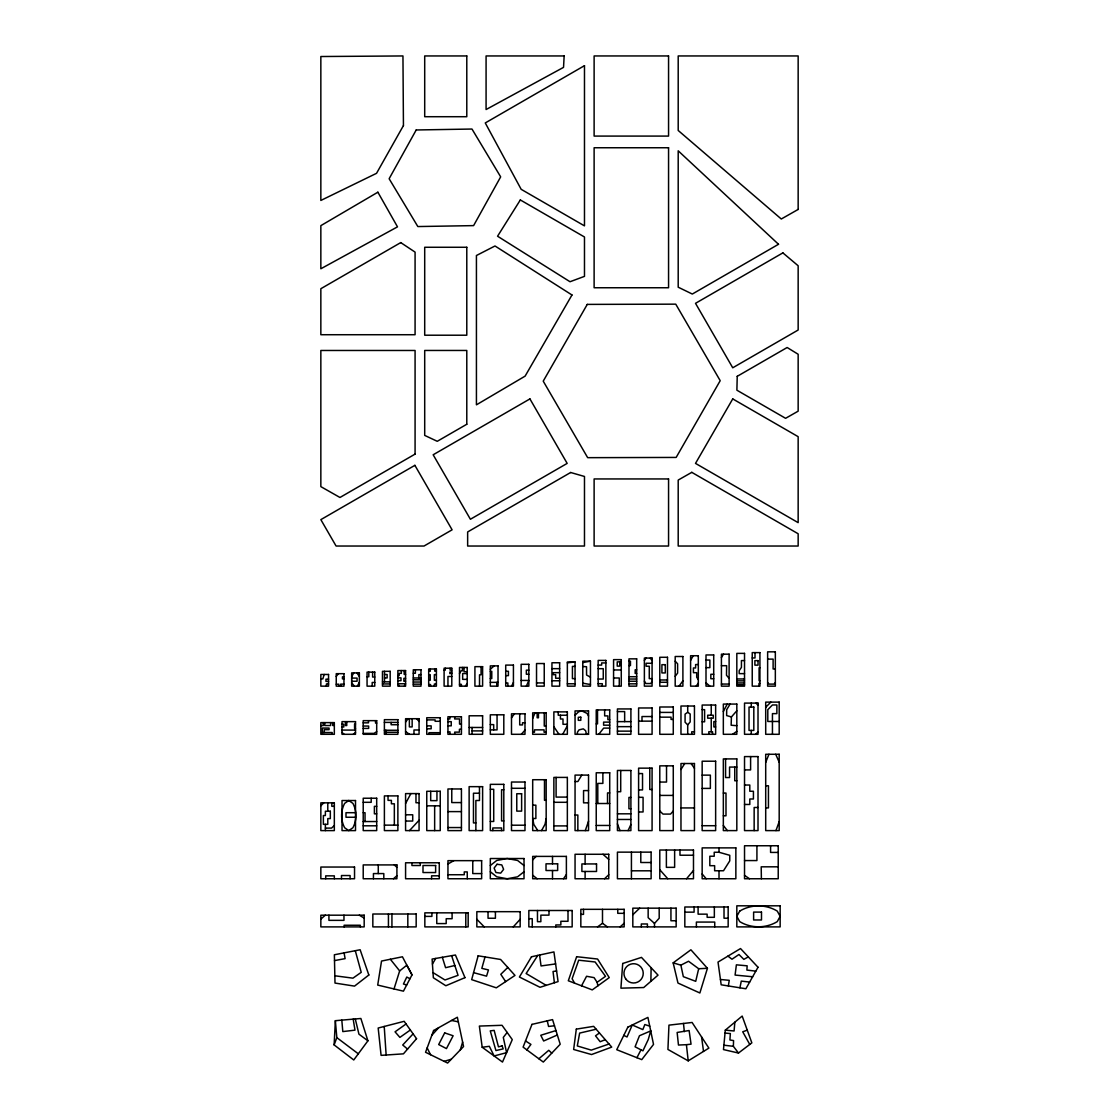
<?xml version="1.0" encoding="UTF-8"?>
<svg xmlns="http://www.w3.org/2000/svg" width="1119" height="1119" viewBox="0 0 1119 1119"><rect width="100%" height="100%" fill="white"/><g stroke="black" fill="none" stroke-linecap="round" stroke-linejoin="round"><path stroke-width="1.5" d="M650.866 981.335L651.118 967.725M736.82 710.789L731.42 716.943L731.141 725.224L736.82 725.699M738.484 1053.035L723.475 1049.58L725.308 1030.151L742.177 1016.066L751.842 1042.852L738.484 1053.035L733.365 1046.307L733.574 1040.586L729.91 1039.971L730.357 1033.564L725.028 1033.061M334.133 1044.908L335.364 1020.696L360.877 1018.486L367.913 1040.81L353.758 1059.973L334.133 1044.908L336.833 1037.635L335.364 1020.696M734.847 1022.179L734.092 1030.977L725.308 1030.151M728.343 985.951L729.252 980.314L720.44 979.489M546.17 818.632L545.037 824.255L541.554 830.606M739.911 987.811L741.296 981.111L749.66 982.062M680.884 965.165L688.549 961.263L698.676 968.732L695.724 981.321L683.331 976.677L680.884 965.165L673.162 962.858L677.974 983.055L699.865 992.987L707.432 968.299L690.899 949.793L673.162 962.858M485.031 956.941L481.827 968.369L488.457 969.935L486.555 976.16L473.575 972.649M460.287 1049.902L462.623 1042.125M394.014 988.944L399.665 970.914L406.84 965.193L412.03 974.803L403.441 991.168L377.704 985.084L381.537 961.053L402.434 956.787L411.96 974.943M585.279 830.606L588.538 821.178M775.957 830.606L779.188 821.668M765.704 762.375L768.949 754.276M567.347 725.825L562.717 734.302M532.686 718.384L535.036 712.845M526.35 686.157L528.839 680.436L521.132 680.436M628.081 830.606L630.906 824.465M351.66 679.051L352.121 678.086L357.073 678.086L357.073 681.233L351.66 681.233M652.083 681.121L650.894 683.527L645.915 683.527L644.376 681.121M404.379 686.157L405.582 683.751L397.874 683.751L399.343 686.157M511.565 686.157L513.425 682.478M636.921 1057.707L640.977 1049.846M723.336 711.544L727.238 704.075M357.339 686.157L359.367 682.296M581.544 985.811L586.566 976.272L594.091 977.642L597.098 982.3L597.91 985.811M351.66 676.785L353.744 672.897M405.582 803.47L410.883 793.595M690.605 660.364L693.248 655.734M459.503 673.554L461.14 670.785L462.427 670.785L462.427 667.442M432.438 964.032L435.739 958.437M730.078 704.075L726.693 709.698L726.637 715.573L731.42 716.943M581.796 775.089L577.852 781.552L575.054 781.552M721.419 657.566L723.531 654.167M680.967 769.494L684.744 763.522M537.777 955.416L526.14 973.544L546.198 985.349M465.35 686.157L467.21 683.443M563.486 878.751L566.382 874.568M696.158 686.157L698.312 683.122M511.495 717.839L514.418 713.824M679.051 686.157L682.898 680.87M336.246 676.491L338.344 673.68M526.867 1049.902L530.924 1044.405L525.524 1040.922M644.376 660.406L646.125 658.07M675.191 676.31L677.61 673.092L677.61 663.819L675.191 661.161M405.582 722.021L408.085 718.706M507.159 1032.445L503.298 1037.411L506.585 1052.671L494.122 1055.958L489.339 1046.307L482.191 1047.258L479.366 1026.067L502.039 1025.298L512.278 1039.607L502.487 1062.057L482.191 1047.258M598.763 734.302L603.659 728.105L609.715 728.105M687.709 734.302L687.709 724.874L690.185 721.923L690.185 714.006L687.709 712.299L687.709 706.019M686.548 878.751L693.486 870.456M521.328 734.302L524.979 730.161M673.274 811.009L670.533 814.086L663.007 814.086L659.79 811.009M431.878 1035.201L438.69 1027.69M513.257 926.896L520.167 919.286M654.489 926.896L654.489 923.427L659.203 918.223L659.175 908.166M409.498 830.606L419.065 820.269M413.107 1033.872L402.714 1044.992L407.554 1049.09M775.341 682.66L773.97 684.101L769.075 684.101L767.634 682.66M755.661 734.302L758.011 731.924M765.704 707.306L770.837 702.117M532.686 859.882L536.155 856.399M320.845 805.764L323.783 802.841M507.802 967.445L500.794 974.313L505.648 981.615M575.054 715.209L578.635 711.768L581.796 710.901L586.971 713.349L588.538 715.922M632.822 914.741L639.676 908.166M604.54 878.751L608.75 874.75M334.329 825.514L331.56 828.102L325.377 828.102M490.318 669.274L494.164 665.875M620.094 926.896L624.164 923.301M320.845 919.091L325.335 915.188M393.44 878.751L396.909 875.743M538.868 1058.77L548.772 1050.307L551.765 1053.147M353.24 734.302L355.506 732.483M490.318 865.519L496.752 860.455L507.173 858.525L517.579 860.455L524.014 865.519M524.014 871.757L517.579 876.82L507.173 878.751L496.752 876.82L490.318 871.757M599.42 1032.963L595.518 1035.83L600.162 1041.719L605.281 1039.691M597.518 926.896L602.498 923.301L602.498 909.327M732.651 734.302L736.82 731.308M406.057 1023.983L395.049 1031.83L399.889 1037.397L410.351 1029.998M597.098 982.3L605.519 976.341L595.112 961.976L578.691 960.2L572.117 978.733L574.593 983.167M687.709 712.299L685.08 714.118L685.08 722.217L687.709 724.874M376.697 731.672L373.998 733.379L363.213 733.379M688.213 1060.854L708.886 1048.111L692.088 1022.472L668.952 1025.144L667.931 1049.454L688.213 1060.854L686.409 1044.684L678.464 1045.048L677.135 1032.459L689.108 1030.529L691.052 1044.167L686.409 1044.684M447.95 863.98L453.838 860.651M748.303 956.885L743.827 959.361L738.96 954.507L731.994 959.221L727.937 956.116M557.346 1035.005L543.652 1040.992L540.771 1035.271L555.961 1030.557M747.254 1030.151L742.722 1031.788L749.758 1044.433M609.03 1044.013L591.266 1050.126L577.306 1045.957L579.642 1033.089L596.161 1029.228M444.117 1061.344L451.293 1059.245M454.832 965.501L445.586 967.697L442.341 957.291M334.497 960.592L345.1 958.647L344.079 952.884M582.761 662.574L590.454 661.189L590.454 686.157L582.761 686.157L582.761 661.189L590.454 661.189M555.611 963.921L541.05 965.949L539.568 955.025M556.591 970.998L553.038 971.488L554.395 982.762M554.478 1025.773L548.562 1026.459L547.261 1020.836M567.347 662.826L575.054 661.972L575.054 686.157L567.347 686.157L567.347 661.972L575.054 661.972M698.676 968.732L707.432 968.299M708.9 734.302L708.803 731.77L712.551 731.728L712.551 734.302M588.538 734.246L586.496 734.302L585.643 730.763L583.321 728.847L579.013 729.882L577.404 732.232L577.404 734.302M559.654 672.645L553.22 672.701L553.22 674.673L555.667 674.673L555.667 678.24L559.654 678.24M752.234 657.958L755.003 657.958L755.003 652.615M767.634 659.119L773.117 659.119L773.117 668.994L775.341 668.994M706.005 660.056L709.866 660.056L709.866 667.637L706.005 667.637M744.527 660.574L741.435 660.574L741.435 667.372L739.183 670.743L739.183 673.624L744.527 673.624M628.976 661.203L630.459 661.203L630.459 665.553L628.976 665.553M605.869 662.924L601.658 662.924L601.658 665.078L598.161 665.078M652.083 663.273L646.097 663.273L646.097 666.239L649.272 666.239L649.272 678.646L652.083 678.646M698.312 664.546L695.612 664.546L695.612 667.959L693.43 667.959L693.43 672.687L696.703 672.687L696.703 677.233L698.312 679.639M721.419 665.693L726.637 665.693L726.497 675.261L729.112 678.31M575.054 666.378L572.424 666.378L572.424 678.632L575.054 678.632M759.927 667.763L759.102 667.763L759.102 680.758L759.927 680.758M551.947 668.658L559.654 668.658M598.161 668.672L603.267 668.672L603.267 679.037L598.161 679.037M636.683 669.819L635.172 669.819L635.172 673.414L636.683 673.414M613.576 669.959L621.269 669.959M444.103 670.127L445.306 670.127L445.306 668.211M451.796 670.127L450.076 670.127L450.076 668.211M528.839 670.155L526.35 670.155L526.35 674.239L528.839 674.239M428.689 671.232L430.283 671.232L430.283 668.994M436.396 671.12L434.718 671.12L434.718 668.994M490.318 671.344L491.773 671.344L491.773 678.548L490.318 678.548M505.718 671.288L508.418 671.288L508.418 675.624L505.718 675.624M467.21 671.708L464.007 671.708L464.007 667.442M451.796 672.085L449.824 672.085L449.824 673.582L451.796 673.582M413.289 673.232L415.387 673.232L415.387 669.777M467.21 673.554L462.665 673.554L462.665 679.373L467.21 679.373M384.502 674.505L387.146 674.505L387.146 677.946L384.502 677.946M713.712 674.281L710.831 674.281L710.831 678.729L713.712 678.729M420.982 674.603L418.87 674.603L418.87 677.974M428.689 674.715L430.256 674.715L430.256 680.212L428.689 680.212M436.396 674.617L434.354 674.617L434.354 680.282L436.396 680.282M397.874 675.554L399.161 675.554L399.231 673.344L401.357 673.372L401.301 670.561M451.796 676.491L447.95 676.491L447.95 686.157M343.953 676.813L342.456 676.813L342.456 678.883L343.953 678.883M367.06 676.757L368.808 676.757L368.808 672.113M628.976 676.729L636.683 676.729M374.767 677.023L372.613 677.023L372.613 672.113M397.874 677.848L400.994 677.848L400.994 680.674L397.874 680.674M413.289 677.974L420.982 677.974M613.576 677.988L619.269 677.988L619.269 686.157M405.582 678.366L403.861 678.366L403.861 681.219L405.582 681.219M320.845 678.883L322.859 678.883L324.16 674.463M628.976 679.023L636.683 679.023M736.82 678.967L744.527 678.967M328.552 679.191L325.965 679.191L325.965 681.387L328.552 681.387M413.289 679.793L420.982 679.793M659.79 679.974L667.497 679.974M551.947 680.772L559.654 680.772M736.82 680.856L744.527 680.856M628.976 681.275L636.683 681.275M382.474 681.835L390.181 681.835M413.289 682.03L420.982 682.03M490.318 682.366L498.025 682.366M659.79 682.268L667.497 682.268M374.767 682.464L372.193 682.464L372.193 686.157M505.718 682.982L507.858 682.982L507.858 686.157M536.533 682.926L544.24 682.926M736.82 682.926L744.527 682.926M759.927 683.401L758.976 683.401L758.976 686.157M567.347 683.779L575.054 683.779M598.161 683.709L602.288 683.709L602.288 686.157M628.976 683.835L636.683 683.835M328.552 683.919L326.412 683.919L326.412 686.157M382.474 683.933L390.181 683.933M436.396 684.031L434.354 684.031L434.354 686.157M721.419 684.059L729.112 684.059M336.246 684.213L338.833 684.213L338.833 686.157M343.953 684.129L340.722 684.129L340.722 686.157M413.289 684.157L420.982 684.157M428.689 684.534L430.535 684.534L430.535 686.157M459.503 684.352L461.378 684.352L461.378 686.157M736.82 684.674L744.527 684.674M702.159 709.656L704.592 709.656L704.592 721.797L702.159 721.797M617.422 711.586L624.654 711.586L624.654 721.629M659.79 712.411L673.274 712.411M567.347 715.223L558.227 715.223L558.227 711.88M711.236 715.209L707.698 715.209L707.698 718.188L713.265 718.188L713.265 715.209L711.236 715.209L711.236 705.04M652.083 716.538L641.998 716.538L641.998 721.14M659.79 717.167L671.05 717.167L671.05 719.419L673.274 719.419M447.95 718.944L449.88 718.944L449.88 716.747M609.715 719.657L607.883 719.657L607.883 715.894L604.652 715.894L604.652 709.922M426.759 719.895L435.109 719.895L435.109 721.293L440.243 721.293M638.599 721.14L652.083 721.14M715.642 721.573L713.852 721.573L713.852 726.93L715.642 726.93M779.188 721.475L767.802 721.475L767.802 709.684L772.446 704.97L776.866 704.97L776.866 713.628L772.446 713.628L772.446 734.302M447.95 721.657L451.237 721.657L451.237 725.839L447.95 725.839M617.422 721.629L630.906 721.629M609.715 722.119L603.603 722.119L603.603 725.182L609.715 725.182M384.39 722.398L397.874 722.398M524.979 722.762L522.531 722.762L522.531 724.916L519.706 724.916L519.706 713.824M363.213 722.832L368.487 722.832L368.487 720.65M376.697 723.07L375.536 723.07L375.536 720.65M596.231 723.881L597.518 723.881L597.518 709.922M355.506 723.993L354.569 723.993L354.569 728.553L355.506 728.553M461.434 724.091L459.531 724.091L459.531 718.944L454.692 718.944L454.692 716.747M342.022 724.189L343.799 724.189L343.799 727L342.022 727M567.347 724.301L562.997 724.301L562.997 718.999L560.437 718.999L560.437 715.223M397.874 724.734L391.132 724.734L391.132 722.398M334.329 725.462L332.693 725.462L332.693 722.608M320.845 725.588L323.265 725.588L323.265 722.608M426.759 725.867L431.165 725.867L431.165 728.791L426.759 728.791M363.213 726.049L368.641 726.049L368.641 728.427L363.213 728.427M546.17 726.077L544.254 726.077L544.254 712.845M617.422 726.651L630.906 726.651M469.127 727.476L482.611 727.476M461.434 729.252L459.419 729.252L459.419 732.134L454.692 732.134L454.692 734.302M419.065 729.98L413.974 729.98L413.974 734.302M490.318 729.896L497.06 729.896L497.06 714.803M342.022 730.078L355.506 730.078M384.39 730.245L397.874 730.245M472.078 730.903L482.611 730.903M617.422 731.141L630.906 731.141M447.95 731.854L449.992 731.854L449.992 734.302M694.451 731.798L691.738 731.798L691.738 734.302M385.915 732.246L397.874 732.246M532.686 732.232L534.476 732.232L534.476 729.854L544.072 729.854L544.072 732.232L546.17 732.232M322.412 732.525L332.189 732.525L332.189 734.302M440.243 732.693L429.011 732.693L429.011 734.302M736.82 767.074L729.56 767.074L729.56 777.551L725.574 777.551L725.574 758.906M744.527 769.914L750.597 769.914L750.597 756.584M638.599 773.565L642.53 773.565L642.53 789.916L638.599 789.916M702.159 775.131L710.369 775.131L710.369 788.405L702.159 788.405M736.82 780.768L734.749 780.768L734.749 767.074M659.79 782.055L666.532 782.055L666.532 765.844M744.527 785.034L749.8 785.034L749.8 791.259L753.423 791.259L753.423 798.994L749.8 798.994L749.8 804.463L744.527 804.463M765.704 785.776L768.445 785.776L768.445 807.904L765.704 807.904M511.495 788.294L524.979 788.294M490.318 789.301L493.717 789.301L493.717 821.458L490.318 821.458M652.083 789.51L649.775 789.51L649.775 768.152M503.802 789.776L501.578 789.776L501.578 820.912L503.802 820.912M588.538 790.587L583.558 790.587L583.558 802.841L588.538 802.841M617.422 791.706L620.709 791.706L620.709 770.473M609.715 792.923L607.533 792.923L607.533 803.512M723.336 793.063L725.993 793.063L725.993 815.793L723.336 815.793M479.478 793.217L473.463 793.217L473.463 822.913L475.869 822.913M659.79 795.413L673.274 795.413M567.347 797.092L556.101 797.092L556.101 777.411M638.599 797.315L643.075 797.315L643.075 811.96L638.599 811.96M630.906 797.413L628.92 797.413L628.92 808.771L630.906 808.771M546.17 800.295L544.491 800.295L544.491 779.719M363.213 802.309L371.186 802.309L371.186 798.225M553.863 802.295L567.347 802.295M461.434 802.575L451.768 802.575L451.768 788.965M419.065 802.757L415.974 802.757L415.974 793.595M596.231 803.512L609.715 803.512M532.686 805.162L535.875 805.162L535.875 818.507L532.686 818.507L533.819 824.451L537.791 830.606M426.759 805.834L440.243 805.834M334.329 806.309L331.825 806.309L331.825 802.841M376.697 806.351L374.389 806.351L374.389 813.835L376.697 813.835M758.011 807.484L754.15 807.484L754.15 830.606M680.967 807.932L694.451 807.932M447.95 811.611L461.434 811.611M355.506 812.702L345.995 812.702L345.995 817.248L355.506 817.248M363.213 812.73L365.032 812.73L365.032 821.542M617.422 813.821L630.906 813.821M405.582 814.786L412.715 814.786L412.715 821.052L405.582 821.052M575.054 815.024L577.852 815.024L577.852 830.606M617.422 819.472L630.906 819.472M363.213 821.542L376.697 821.542M384.39 825.137L397.874 825.137M511.495 825.207L524.979 825.207M596.231 825.458L609.715 825.458M363.213 825.808L376.697 825.808M702.159 825.71L715.642 825.71M553.863 825.906L567.347 825.906M447.95 827.556L461.434 827.556M719.013 852.258L714.216 852.258L714.216 856.231L709.824 856.231L709.824 865.7L714.635 865.7L714.635 870.764L723.503 870.764L729.756 860.875L729.756 855.308L719.013 852.258L719.013 847.88M778.223 852.426L770.585 852.426L770.585 845.754M693.486 855.224L679.974 855.224L679.974 850.02M744.527 860.567L756.92 860.567L756.92 845.754M651.118 862.511L640.795 862.511L640.795 852.146M778.223 866.819L761.2 866.819L761.382 878.751M631.424 870.806L651.118 870.806M481.646 873.575L472.764 873.575L472.764 860.651M447.95 874.736L464.259 874.736L464.259 871.911L467.252 871.911L467.252 878.751M439.277 875.813L431.598 875.813L431.598 878.751M684.828 912.153L694.088 912.153L694.088 906.991M624.164 913.328L617.758 913.328L617.758 909.327M580.831 914.363L583.503 914.363L583.503 909.327M424.842 916.391L431.906 916.391L431.906 912.838M728.161 918.209L724.021 918.209L724.021 906.991M528.839 918.699L532.252 918.699L532.252 926.896M676.156 920.755L670.938 920.755L670.938 908.166M490.318 724.553L493.689 724.636L493.689 729.896M405.582 674.421L404.169 674.337L404.169 670.561M582.761 666.504L586.524 666.728L586.58 675.037L590.454 677.149M752.653 976.761L735.085 975.069L736.386 964.83L747.156 965.823L746.891 970.089L755.815 971.138M723.895 1045.202L733.365 1046.307M334.833 975.782L352.947 978.16L361.227 972.327L355.296 950.702M582.761 683.191L590.454 684.52M451.544 1020.486L458.314 1021.815M406.701 984.958L403.441 984.021L406.784 977.055L409.974 978.733M649.733 1026.165L644.852 1024.528L642.838 1029.606L632.263 1024.99L627.032 1036.977L623.787 1035.383M359.283 915.188L364.179 918.098M433.011 972.607L444.984 979.992L458.049 975.334L451.614 955.668M744.527 875.38L749.52 878.751M405.582 731.504L409.428 734.302M602.498 923.301L607.435 926.896M367.913 1040.81L358.947 1034.18L355.282 1018.961M336.833 1037.635L358.304 1053.804M532.686 875.226L537.148 878.751M706.005 682.814L709.866 686.157M602.973 854.273L608.75 859.434M654.489 923.427L648.153 917.678L648.153 908.166M342.022 732.399L344.106 734.302M394.336 864.917L396.909 867.365M476.834 919.286L484.275 926.896M659.79 869.729L667.777 878.751M416.632 718.706L419.065 721.475M756.08 703.096L758.011 705.306M702.159 873.981L706.187 878.751M558.996 734.302L553.863 726.721M351.66 682.744L354.387 686.157M390.349 959.249L399.665 970.914M723.336 825.486L727.378 830.606M691.08 763.522L694.451 768.305M356.863 672.897L359.367 676.463M650.307 658.07L652.083 660.7M427.164 1047.93L430.549 1054.713M775.705 754.276L779.188 762.207M617.422 823.85L619.996 830.606M353.17 1019.143L354.989 1030.151L342.806 1031.592L341.813 1020.136M701.585 1036.977L703.515 1051.426M683.485 1023.465L684.338 1031.676M384.223 1026.459L386.139 1055.007M751.269 703.096L751.269 707.082M751.269 730.413L751.269 734.302M719.013 870.764L719.013 878.751M714.733 926.896L714.733 922.07L696.382 922.07L696.382 926.896M714.342 906.991L714.342 917.314L707.138 917.314L707.138 914.153L698.102 914.153L698.102 906.991M711.236 718.188L711.236 731.77M674.631 850.02L674.631 867.351L666.378 867.351L666.378 850.02M647.411 926.896L647.411 923.972L641.313 923.972L641.313 926.896M631.424 852.146L631.424 878.751M602.875 772.781L602.875 783.398L597.784 783.398L597.784 803.512M585.111 854.273L585.111 863.938M585.111 871.477L585.111 878.751M568.004 910.502L568.004 921.287L560.857 921.287L560.857 924.951L555.807 924.951L555.807 926.896M552.506 856.399L552.506 863.812M552.506 870.512L552.506 878.751M548.995 910.502L548.995 915.146L540.855 915.146L540.855 921.678L537.47 921.678L537.47 910.502M538.449 712.845L538.449 717.769L537.162 717.769L537.162 712.845M501.578 830.606L501.578 827.962L492.822 827.962L492.822 830.606M496.78 682.366L496.78 686.157M495.409 911.677L495.409 918.251L488.038 918.251L488.038 911.677M481.072 666.658L481.072 674.827L479.519 674.827L479.519 686.157M479.478 786.657L479.478 800.505L475.869 800.505L475.869 830.606M472.078 727.476L472.078 734.302M465.784 912.838L465.784 926.896M452.09 912.838L452.09 918.713L446.201 918.713L446.201 923.581L436.76 923.581L436.76 912.838M436.942 791.287L436.942 800.644L430.689 800.644L430.689 791.287M434.648 805.834L434.648 830.606M420.296 862.777L420.296 865.519L411.932 865.519L411.932 862.777M412.156 718.706L412.156 726.916L409.358 726.916L409.358 718.706M407.82 914.013L407.82 926.896M394.336 825.137L394.336 803.792L391.398 803.792L391.398 800.365L388.041 800.365L388.041 795.903M391.93 914.013L391.93 926.896M388.433 914.013L388.433 926.896M385.915 730.245L385.915 734.302M384.502 671.33L384.502 681.835M383.803 878.751L383.803 873.575L373.438 873.575L373.438 878.751M378.264 864.917L378.264 873.575M360.318 926.896L360.318 925.245L344.106 925.245L344.106 926.896M350.093 878.751L350.093 875.534L341.477 875.534L341.477 878.751M346.75 721.629L346.75 725.546L345.491 725.546L345.491 721.629M343.967 915.188L343.967 920.35L328.93 920.35L328.93 915.188M334.329 878.751L334.329 875.855L325.713 875.855L325.713 878.751M330.637 722.608L330.637 725.532L324.762 725.532L324.762 722.608M327.783 802.841L327.783 811.247M325.377 824.339L325.377 830.606M324.3 732.525L324.3 729.672L329.056 729.672L329.056 728.049L322.412 728.049L322.412 734.302M737.225 376.32L736.889 390.195L785.594 418.31L798.155 411.163L798.155 354.261L787.147 347.505L737.225 376.32M564.144 55.95L563.542 67.364L486.08 109.536L486.08 55.95L564.144 55.95M622.71 963.501L620.919 988.161L643.705 987.545L658.028 975.139L641.481 957.388L622.71 963.501M576.313 1029.13L573.641 1049.482L591.559 1054.546L611.729 1047.104L593.657 1026.347L576.313 1029.13M478.135 955.808L471.672 979.643L496.304 987.825L514.992 975.418L500.613 959.473L478.135 955.808M650.726 1030.907L648.251 1039.537L642.921 1050.839L635.074 1046.797L639.467 1035.732L650.726 1030.907M576.649 956.703L568.312 980.762L592.259 989.895L609.24 977.614L597.574 959.025L576.649 956.703M433.599 1030.529L425.556 1052.28L447.628 1063.05L463.56 1046.517L457.349 1017.241L433.599 1030.529M531.973 1024.375L523.105 1047.118L543.316 1062.057L560.213 1044.237L552.562 1019.619L531.973 1024.375M627.843 1027.144L616.737 1049.706L641.76 1059.623L653.524 1044.405L647.915 1017.395L627.843 1027.144M444.677 1032.893L438.676 1044.559L446.453 1048.601L453.125 1035.76L444.677 1032.893M739.729 911.09L736.82 916.349L739.729 921.622C750.933 928.504 766.039 928.504 777.257 921.622L780.153 916.349L777.257 911.09C766.039 904.208 750.933 904.208 739.729 911.09M416.212 129.972L389.132 178.732L417.835 226.556L473.603 225.618L500.669 176.858L471.98 129.035L416.212 129.972M403.441 125.58L376.543 173.319L320.845 200.455L320.845 56.523L402.952 55.95L403.441 125.58M758.011 967.25L745.869 988.762L721.182 984.804L718.02 962.074L740.526 948.562L758.011 967.25M587.265 304.396L543.219 381.145L587.671 457.671L676.156 457.433L720.202 380.684L675.75 304.158L587.265 304.396M571.977 294.982L525.119 376.124L476.428 404.826L476.428 255.51L495.004 245.984L571.977 294.982M732.735 398.91L695.514 463.392L798.155 522.643L798.155 436.676L732.735 398.91M531.497 956.773L519.412 977.027L540.015 987.294L558.073 981.601L553.933 951.919L531.497 956.773M520.335 199.951L497.563 236.221L570.019 281.736L584.482 276.365L584.482 236.99L520.335 199.951M497.046 864.274L494.108 868.064L495.927 872.498L500.683 873.142L503.62 869.351L501.802 864.917L497.046 864.274M416.548 1038.684L403.441 1053.846L381.089 1055.357L378.18 1028.025L404.155 1021.311L416.548 1038.684M368.836 975.013L354.527 986.119L335.001 983.069L334.371 954.773L360.136 949.751L368.836 975.013M348.764 800.533L344.61 803.4A26.241 26.241 0 0 0 344.61 827.724L348.764 830.606L352.933 827.724A26.241 26.241 0 0 0 352.933 803.4L348.764 800.533M377.872 192.202L320.845 225.646L320.845 268.77L397.497 226.849L377.872 192.202M584.482 65.671L485.268 122.95L521.174 189.321L584.482 225.87L584.482 65.671M400.742 242.599L320.845 288.716L320.845 334.721L415.079 334.721L415.079 252.111L400.742 242.599M415.079 454.104L339.966 497.479L320.845 486.625L320.845 350.471L415.079 350.471L415.079 454.104M466.791 424.255L437.249 441.306L424.702 435.403L424.702 350.457L466.791 350.457L466.791 424.255M778.516 244.278L692.311 294.045L678.198 287.205L678.198 150.813L778.516 244.278M414.883 465.336L320.845 519.636L336.078 546.03L424.031 546.03L452.104 529.819L414.883 465.336M529.93 398.91L433.165 454.776L470.4 519.258L567.165 463.392L529.93 398.91M782.88 252.88L695.514 303.319L732.735 367.787L798.155 330.021L798.155 265.762L782.88 252.88M570.648 472.498L467.644 531.959L467.644 546.03L584.482 546.03L584.482 476.47L570.648 472.498M798.155 209.435L781.286 219.002L678.198 130.475L678.198 55.95L798.155 55.95L798.155 209.435M691.78 472.344L678.198 480.065L678.198 546.03L798.155 546.03L798.155 533.763L691.78 472.344M464.972 977.642L445.838 985.741L433.347 977.74L432.102 959.067L455.433 955.011L464.972 977.642M502.095 1045.915L498.459 1046.852L494.15 1030.375L490.262 1030.879L495.927 1050.559L503.186 1048.881L502.095 1045.915M580.803 717.181L578.299 717.293L578.299 720.328L580.803 720.328L580.803 717.181M466.791 55.95L424.702 55.95L424.702 116.712L466.791 116.712L466.791 55.95M668.561 55.95L594.119 55.95L594.119 136.084L668.561 136.084L668.561 55.95M668.561 147.75L594.119 147.75L594.119 287.751L668.561 287.751L668.561 147.75M466.791 247.271L424.702 247.271L424.702 335.21L466.791 335.21L466.791 247.271M668.561 478.946L594.119 478.946L594.119 546.03L668.561 546.03L668.561 478.946M775.341 651.831L767.634 651.831L767.634 686.157L775.341 686.157L775.341 651.831M759.927 652.615L752.234 652.615L752.234 686.157L759.927 686.157L759.927 652.615M744.527 653.384L736.82 653.384L736.82 686.157L744.527 686.157L744.527 653.384M729.112 654.167L721.419 654.167L721.419 686.157L729.112 686.157L729.112 654.167M713.712 654.951L706.005 654.951L706.005 686.157L713.712 686.157L713.712 654.951M698.312 655.734L690.605 655.734L690.605 686.157L698.312 686.157L698.312 655.734M682.898 656.503L675.191 656.503L675.191 686.157L682.898 686.157L682.898 656.503M667.497 657.287L659.79 657.287L659.79 686.157L667.497 686.157L667.497 657.287M652.083 658.07L644.376 658.07L644.376 686.157L652.083 686.157L652.083 658.07M636.683 658.853L628.976 658.853L628.976 686.157L636.683 686.157L636.683 658.853M621.269 659.637L613.576 659.637L613.576 686.157L621.269 686.157L621.269 659.637M605.869 660.406L598.161 660.406L598.161 686.157L605.869 686.157L605.869 660.406M758.039 660.616L754.891 660.616L754.891 665.148L758.039 665.148L758.039 660.616M619.758 661.875L617.226 661.875L617.226 666.113L619.758 666.113L619.758 661.875M559.654 662.756L551.947 662.756L551.947 686.157L559.654 686.157L559.654 662.756M544.24 663.539L536.533 663.539L536.533 686.157L544.24 686.157L544.24 663.539M528.839 664.308L521.132 664.308L521.132 686.157L528.839 686.157L528.839 664.308M665.287 664.672L661.916 664.672L661.916 672.939L665.287 672.939L665.287 664.672M513.425 665.092L505.718 665.092L505.718 686.157L513.425 686.157L513.425 665.092M498.025 665.875L490.318 665.875L490.318 686.157L498.025 686.157L498.025 665.875M482.611 666.658L474.918 666.658L474.918 686.157L482.611 686.157L482.611 666.658M467.21 667.442L459.503 667.442L459.503 686.157L467.21 686.157L467.21 667.442M451.796 668.211L444.103 668.211L444.103 686.157L451.796 686.157L451.796 668.211M436.396 668.994L428.689 668.994L428.689 686.157L436.396 686.157L436.396 668.994M420.982 669.777L413.289 669.777L413.289 686.157L420.982 686.157L420.982 669.777M405.582 670.561L397.874 670.561L397.874 686.157L405.582 686.157L405.582 670.561M390.181 671.33L382.474 671.33L382.474 686.157L390.181 686.157L390.181 671.33M374.767 672.113L367.06 672.113L367.06 686.157L374.767 686.157L374.767 672.113M359.367 672.897L351.66 672.897L351.66 686.157L359.367 686.157L359.367 672.897M343.953 673.68L336.246 673.68L336.246 686.157L343.953 686.157L343.953 673.68M328.552 674.463L320.845 674.463L320.845 686.157L328.552 686.157L328.552 674.463M779.188 702.117L765.704 702.117L765.704 734.302L779.188 734.302L779.188 702.117M758.011 703.096L744.527 703.096L744.527 734.302L758.011 734.302L758.011 703.096M736.82 704.075L723.336 704.075L723.336 734.302L736.82 734.302L736.82 704.075M715.642 705.04L702.159 705.04L702.159 734.302L715.642 734.302L715.642 705.04M694.451 706.019L680.967 706.019L680.967 734.302L694.451 734.302L694.451 706.019M673.274 706.998L659.79 706.998L659.79 734.302L673.274 734.302L673.274 706.998M753.814 707.082L749.031 707.082L749.031 730.413L753.814 730.413L753.814 707.082M652.083 707.977L638.599 707.977L638.599 734.302L652.083 734.302L652.083 707.977M630.906 708.942L617.422 708.942L617.422 734.302L630.906 734.302L630.906 708.942M609.715 709.922L596.231 709.922L596.231 734.302L609.715 734.302L609.715 709.922M588.538 710.901L575.054 710.901L575.054 734.302L588.538 734.302L588.538 710.901M567.347 711.88L553.863 711.88L553.863 734.302L567.347 734.302L567.347 711.88M546.17 712.845L532.686 712.845L532.686 734.302L546.17 734.302L546.17 712.845M524.979 713.824L511.495 713.824L511.495 734.302L524.979 734.302L524.979 713.824M503.802 714.803L490.318 714.803L490.318 734.302L503.802 734.302L503.802 714.803M482.611 715.782L469.127 715.782L469.127 734.302L482.611 734.302L482.611 715.782M461.434 716.747L447.95 716.747L447.95 734.302L461.434 734.302L461.434 716.747M440.243 717.727L426.759 717.727L426.759 734.302L440.243 734.302L440.243 717.727M419.065 718.706L405.582 718.706L405.582 734.302L419.065 734.302L419.065 718.706M397.874 719.671L384.39 719.671L384.39 734.302L397.874 734.302L397.874 719.671M376.697 720.65L363.213 720.65L363.213 734.302L376.697 734.302L376.697 720.65M355.506 721.629L342.022 721.629L342.022 734.302L355.506 734.302L355.506 721.629M334.329 722.608L320.845 722.608L320.845 734.302L334.329 734.302L334.329 722.608M779.188 754.276L765.704 754.276L765.704 830.606L779.188 830.606L779.188 754.276M758.011 756.584L744.527 756.584L744.527 830.606L758.011 830.606L758.011 756.584M736.82 758.906L723.336 758.906L723.336 830.606L736.82 830.606L736.82 758.906M715.642 761.214L702.159 761.214L702.159 830.606L715.642 830.606L715.642 761.214M694.451 763.522L680.967 763.522L680.967 830.606L694.451 830.606L694.451 763.522M673.274 765.844L659.79 765.844L659.79 830.606L673.274 830.606L673.274 765.844M652.083 768.152L638.599 768.152L638.599 830.606L652.083 830.606L652.083 768.152M630.906 770.473L617.422 770.473L617.422 830.606L630.906 830.606L630.906 770.473M609.715 772.781L596.231 772.781L596.231 830.606L609.715 830.606L609.715 772.781M588.538 775.089L575.054 775.089L575.054 830.606L588.538 830.606L588.538 775.089M567.347 777.411L553.863 777.411L553.863 830.606L567.347 830.606L567.347 777.411M546.17 779.719L532.686 779.719L532.686 830.606L546.17 830.606L546.17 779.719M524.979 782.027L511.495 782.027L511.495 830.606L524.979 830.606L524.979 782.027M503.802 784.349L490.318 784.349L490.318 830.606L503.802 830.606L503.802 784.349M482.611 786.657L469.127 786.657L469.127 830.606L482.611 830.606L482.611 786.657M461.434 788.965L447.95 788.965L447.95 830.606L461.434 830.606L461.434 788.965M440.243 791.287L426.759 791.287L426.759 830.606L440.243 830.606L440.243 791.287M419.065 793.595L405.582 793.595L405.582 830.606L419.065 830.606L419.065 793.595M521.622 793.735L516.768 793.735L516.768 811.121L521.622 811.121L521.622 793.735M397.874 795.903L384.39 795.903L384.39 830.606L397.874 830.606L397.874 795.903M376.697 798.225L363.213 798.225L363.213 830.606L376.697 830.606L376.697 798.225M355.506 800.533L342.022 800.533L342.022 830.606L355.506 830.606L355.506 800.533M334.329 802.841L320.845 802.841L320.845 830.606L334.329 830.606L334.329 802.841M330.329 811.247L325.377 811.247L325.377 815.541L323.377 815.541L323.377 824.339L327.783 824.339L327.783 818.59L330.329 818.59L330.329 811.247M778.223 845.754L744.527 845.754L744.527 878.751L778.223 878.751L778.223 845.754M735.854 847.88L702.159 847.88L702.159 878.751L735.854 878.751L735.854 847.88M693.486 850.02L659.79 850.02L659.79 878.751L693.486 878.751L693.486 850.02M651.118 852.146L617.422 852.146L617.422 878.751L651.118 878.751L651.118 852.146M608.75 854.273L575.054 854.273L575.054 878.751L608.75 878.751L608.75 854.273M566.382 856.399L532.686 856.399L532.686 878.751L566.382 878.751L566.382 856.399M524.014 858.525L490.318 858.525L490.318 878.751L524.014 878.751L524.014 858.525M481.646 860.651L447.95 860.651L447.95 878.751L481.646 878.751L481.646 860.651M439.277 862.777L405.582 862.777L405.582 878.751L439.277 878.751L439.277 862.777M557.654 863.812L546.016 863.812L546.016 870.512L557.654 870.512L557.654 863.812M596.539 863.938L581.894 863.938L581.894 871.477L596.539 871.477L596.539 863.938M396.909 864.917L363.213 864.917L363.213 878.751L396.909 878.751L396.909 864.917M435.627 865.505L422.996 865.505L422.996 872.54L435.627 872.54L435.627 865.505M354.541 867.043L320.845 867.043L320.845 878.751L354.541 878.751L354.541 867.043M780.153 905.817L736.82 905.817L736.82 926.896L780.153 926.896L780.153 905.817M728.161 906.991L684.828 906.991L684.828 926.896L728.161 926.896L728.161 906.991M676.156 908.166L632.822 908.166L632.822 926.896L676.156 926.896L676.156 908.166M624.164 909.327L580.831 909.327L580.831 926.896L624.164 926.896L624.164 909.327M572.159 910.502L528.839 910.502L528.839 926.896L572.159 926.896L572.159 910.502M520.167 911.677L476.834 911.677L476.834 926.896L520.167 926.896L520.167 911.677M761.493 912.097L753.619 912.097L753.619 919.972L761.493 919.972L761.493 912.097M468.176 912.838L424.842 912.838L424.842 926.896L468.176 926.896L468.176 912.838M416.17 914.013L372.837 914.013L372.837 926.896L416.17 926.896L416.17 914.013M364.179 915.188L320.845 915.188L320.845 926.896L364.179 926.896L364.179 915.188M625.661 978.831A9.637 9.637 0 0 0 642.306 977.488A9.637 9.637 0 0 0 632.822 963.739A9.637 9.637 0 0 0 625.661 978.831"/></g></svg>
